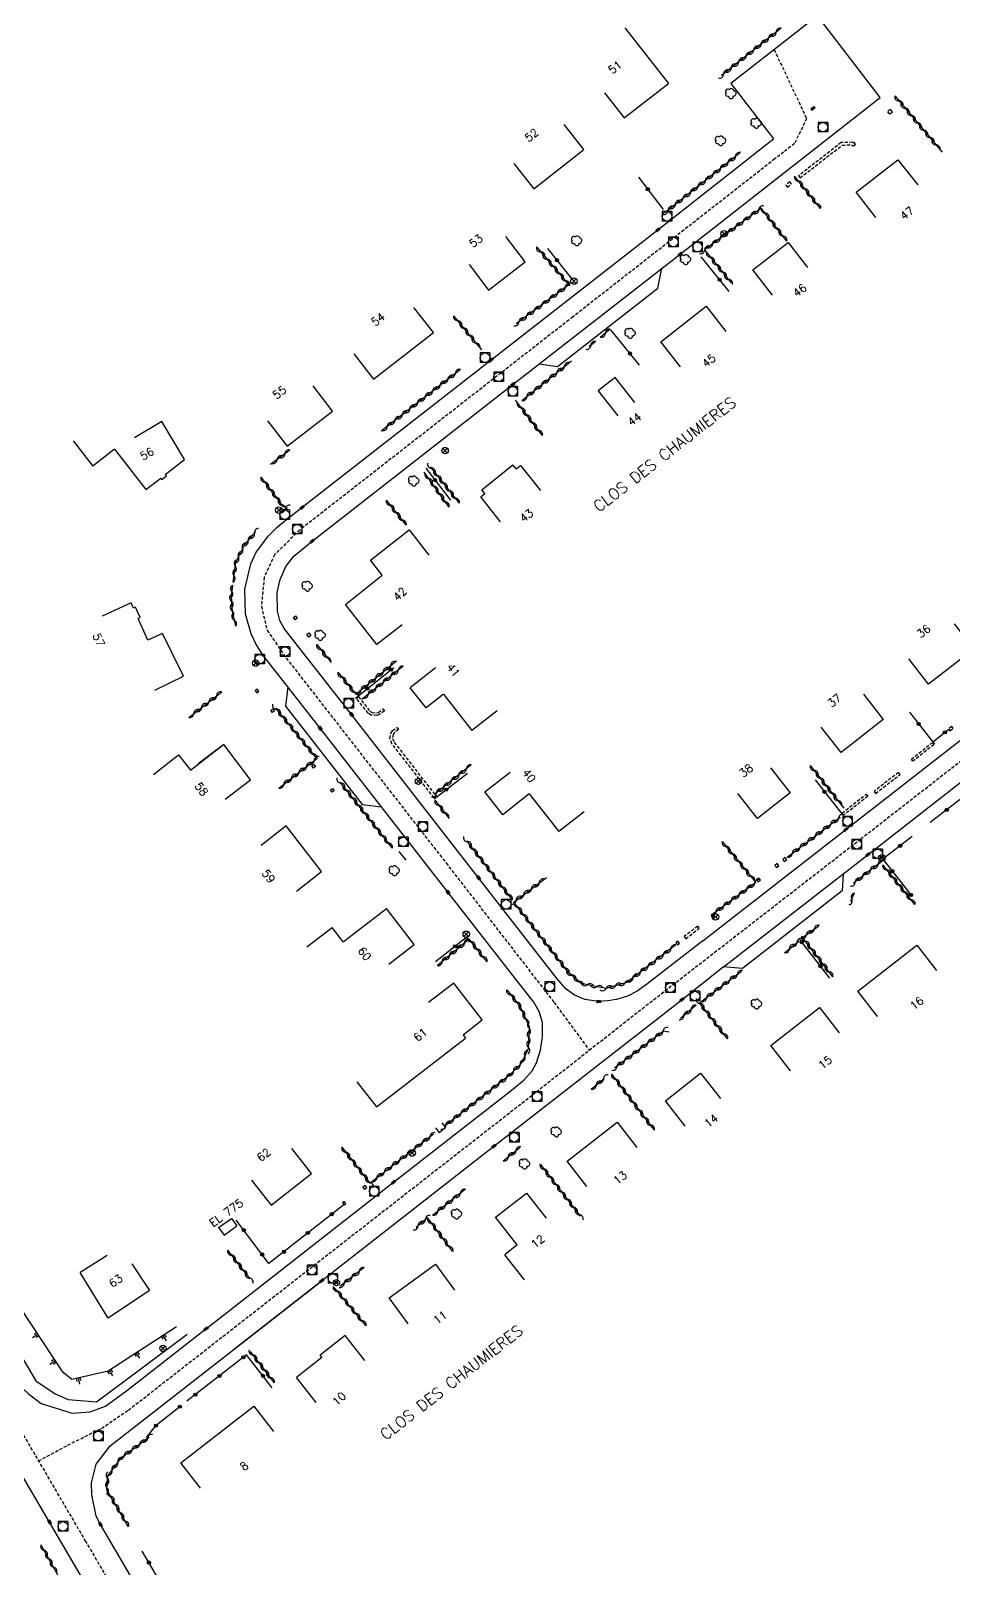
# Model space of a CAD drawing. Header units: millimetres. Extents: x 79999 to 81000, y 146000 to 147001.
# Drawn here: x 80171.8 to 80315.9, y 146416.1 to 146656.3 of the extents above; entities that cross this region are included whole.
import ezdxf
from ezdxf.enums import TextEntityAlignment as Align

# ---------------------------------------------------------------- set-up
doc = ezdxf.new("R2010")
doc.units = ezdxf.units.MM
doc.linetypes.add('DASHED', pattern=[0.75, 0.5, -0.25])
doc.layers.get('0').update_dxf_attribs({"linetype": 'CONTINUOUS'})
for name, color, linetype in [('W0001', 6, 'DASHED'), ('W0008', 7, 'CONTINUOUS'), ('W0100', 7, 'CONTINUOUS'), ('W0105', 7, 'CONTINUOUS'), ('W0112', 1, 'DASHED'), ('W0211', 2, 'CONTINUOUS'), ('W0300', 7, 'CONTINUOUS'), ('W0310', 3, 'CONTINUOUS'), ('W0322', 7, 'CONTINUOUS'), ('W0400', 7, 'CONTINUOUS'), ('W0420', 7, 'CONTINUOUS'), ('W0469', 7, 'CONTINUOUS'), ('W0984', 7, 'CONTINUOUS'), ('W0989', 7, 'CONTINUOUS'), ('W0991', 7, 'CONTINUOUS')]:
    doc.layers.add(name, color=color, linetype=linetype)
doc.styles.get("Standard").update_dxf_attribs({"font": 'romans.shx', "width": 0.85})

# ---------------------------------------------------------------- blocks, each defined once
blk = doc.blocks.new('t310o')
at = {"color": 0, "linetype": 'Continuous'}
for centre, start, end in [((-0.5, 0.38), 216.8699, 323.1304), ((0.5, -0.37), 36.8699, 143.1303)]:
    blk.add_arc(centre, 0.625, start, end, dxfattribs=at)
blk = doc.blocks.new('t211o')
at = {"color": 0, "linetype": 'Continuous'}
for p, q in [((-0.29, 0.5), (-0.29, 0)), ((0, 1), (0, 0)), ((0.29, 0.5), (0.29, 0))]:
    blk.add_line(p, q, dxfattribs=at)
blk = doc.blocks.new('t322o')
at = {"color": 0, "linetype": 'Continuous'}
for radius in [0.25, 0.15]:
    blk.add_circle((0, 0), radius, dxfattribs=at)
blk = doc.blocks.new('T400')
for p, q in [((-0.15, 0.3), (0.15, 0.3)), ((-0.15, -0.25), (-0.15, 0.3)), ((-0.15, 0.15), (0.15, 0.15)), ((-0.15, 0), (0.15, 0)), ((0.15, 0.3), (0.15, -0.25)), ((-0.15, -0.15), (0.15, -0.15)), ((-0.15, -0.25), (-0.15, -0.3)), ((-0.15, -0.3), (0.15, -0.3)), ((0.15, -0.3), (0.15, -0.25))]:
    blk.add_line(p, q)
blk = doc.blocks.new('T420')
for p, q in [((0.75, 0.75), (-0.75, 0.75)), ((-0.75, 0.75), (-0.75, -0.75)), ((0.75, 0.75), (0.75, -0.75)), ((0.75, -0.75), (-0.75, -0.75))]:
    blk.add_line(p, q)
blk.add_ellipse((0, 0), major_axis=(-0.53, 0.53), ratio=1, start_param=3.926991, end_param=10.210176)
blk = doc.blocks.new('T469')
at = {"color": 0, "linetype": 'Continuous', "flags": 128}
for points in [[(-0.35, 0.35), (0.35, -0.35)], [(-0.35, -0.35), (0.35, 0.35)]]:
    blk.add_lwpolyline(points, dxfattribs=at)
at = {"color": 0, "linetype": 'Continuous'}
blk.add_circle((0, 0), 0.5, dxfattribs=at)
blk = doc.blocks.new('T300')
for p, q in [((-0.8, 0.51), (-0.86, 0.34)), ((-0.86, 0.34), (-0.86, 0.17)), ((-0.86, 0.17), (-0.74, 0.06)), ((-0.69, 0.63), (-0.8, 0.51)), ((-0.8, -0.06), (-0.74, 0.06)), ((-0.74, 0.06), (-0.69, 0.11)), ((-0.57, 0.69), (-0.69, 0.63)), ((-0.46, 0.69), (-0.57, 0.69)), ((-0.29, 0.63), (-0.46, 0.69)), ((-0.29, 0.63), (-0.17, 0.74)), ((-0.23, 0.57), (-0.29, 0.63)), ((-0.17, 0.74), (-0.06, 0.8)), ((-0.06, 0.8), (0.06, 0.8)), ((0.06, 0.8), (0.23, 0.74)), ((0.23, 0.74), (0.34, 0.63)), ((0.34, 0.63), (0.4, 0.51)), ((0.46, 0.46), (0.34, 0.46)), ((0.4, 0.51), (0.4, 0.46)), ((0.57, 0.4), (0.46, 0.46)), ((0.57, 0.4), (0.69, 0.29)), ((0.69, 0.29), (0.74, 0.17)), ((0.74, 0.06), (0.69, -0.17)), ((0.74, 0.17), (0.74, 0.06)), ((-0.8, -0.17), (-0.8, -0.06)), ((-0.8, -0.23), (-0.8, -0.17)), ((-0.74, -0.34), (-0.8, -0.23)), ((-0.69, -0.4), (-0.74, -0.34)), ((-0.51, -0.46), (-0.69, -0.4)), ((-0.4, -0.46), (-0.51, -0.46)), ((-0.4, -0.46), (-0.34, -0.46)), ((-0.34, -0.46), (-0.34, -0.4)), ((-0.34, -0.51), (-0.34, -0.46)), ((-0.29, -0.63), (-0.34, -0.51)), ((-0.17, -0.74), (-0.29, -0.63)), ((-0.06, -0.8), (-0.17, -0.74)), ((0.06, -0.8), (-0.06, -0.8)), ((0.17, -0.74), (0.06, -0.8)), ((0.23, -0.69), (0.17, -0.74)), ((0.29, -0.46), (0.23, -0.46)), ((0.29, -0.63), (0.23, -0.69)), ((0.46, -0.4), (0.29, -0.46)), ((0.34, -0.51), (0.29, -0.63)), ((0.34, -0.51), (0.34, -0.46)), ((0.57, -0.34), (0.46, -0.4)), ((0.63, -0.29), (0.57, -0.34)), ((0.69, -0.17), (0.63, -0.29))]:
    blk.add_line(p, q)

msp = doc.modelspace()

# ---------------------------------------------------------------- linework, layer by layer
at = {"layer": 'W0001'}
for points in [[(80041.01, 146665.61), (80046.86, 146653.52), (80051.61, 146643.74), (80057.93, 146630.88), (80063.62, 146620.09), (80068.51, 146611.21), (80074.54, 146600.89), (80083.67, 146585.28), (80106.26, 146546.68), (80150.25, 146471.65), (80165.68, 146445.32), (80180.26, 146420.38), (80203.17, 146381.28), (80210.16, 146369.11), (80215.57, 146359.09), (80219.76, 146351.01), (80224.11, 146342.21), (80230.54, 146328.54), (80237.58, 146313.33)], [(80287.89, 146653.33), (80292.95, 146642.58), (80291.07, 146638.66), (80289.37, 146637.33), (80287.99, 146636.25), (80256.44, 146611.58), (80213.77, 146578.28), (80209.82, 146574.42), (80208.21, 146570.91), (80207.78, 146566.36), (80208.69, 146562.61), (80211.66, 146558.28), (80236.63, 146526.27), (80253.5, 146504.49), (80259.01, 146497.02)], [(80172.97, 146432.85), (80177.54, 146435.32), (80182.79, 146437.94), (80187, 146440.78), (80250.15, 146490.06), (80267.87, 146503.99), (80301.42, 146530.03), (80333.29, 146554.89), (80360.59, 146576.11), (80365.03, 146579.29), (80378.71, 146590.23), (80412.54, 146616.67), (80414.3, 146618.05), (80415.89, 146619.02), (80422.24, 146618.99), (80427.99, 146611.56)]]:
    msp.add_lwpolyline(points, dxfattribs=at)
at = {"layer": 'W0008'}
for points in [[(80234.52, 146311.98), (80233.44, 146314.29), (80227.64, 146326.82), (80222.05, 146338.77), (80218.26, 146346.53), (80213.69, 146355.46), (80208.5, 146365.23), (80203.32, 146374.41), (80174.69, 146423.3), (80146.01, 146472.28), (80117.27, 146521.26), (80091.69, 146564.94), (80071.88, 146598.82), (80066.43, 146608.09), (80063.15, 146613.82), (80057.36, 146624.6), (80052.85, 146633.46), (80047.3, 146644.92), (80041.64, 146656.63), (80039.63, 146660.78), (80037.92, 146664.33)], [(80276.76, 146514.09), (80267.97, 146507.26), (80266.5, 146506.23), (80264.99, 146505.48), (80263.28, 146504.96), (80261.84, 146504.71), (80260.47, 146504.63), (80258.3, 146504.92), (80256.68, 146505.62), (80255.34, 146506.6), (80253.99, 146508.17), (80241.72, 146523.94), (80221.85, 146549.47), (80211.32, 146562.91), (80210.65, 146564.17), (80210.3, 146565.62), (80210.23, 146568.5), (80210.7, 146570.57), (80211.59, 146572.61), (80212.85, 146574.21), (80215.71, 146576.54), (80247.09, 146601.07), (80273.2, 146621.39), (80304.46, 146645.84), (80294.64, 146658.63), (80281.14, 146648.03), (80287.78, 146639.38)], [(80199.47, 146453.76), (80228.43, 146476.39), (80246.56, 146490.5), (80248.76, 146492.33), (80250.07, 146493.82), (80250.74, 146495.04), (80251.38, 146497.02), (80251.72, 146499.13), (80251.68, 146501.34), (80251.19, 146503.06), (80250.33, 146504.5), (80247.13, 146508.62), (80236.94, 146521.67), (80216.96, 146547.31), (80208.12, 146558.61), (80206.95, 146560.38), (80206.18, 146562.09), (80205.32, 146565.13), (80205.19, 146569.06), (80206.13, 146572.99), (80206.95, 146574.83), (80208.91, 146577.35), (80210.26, 146578.73), (80211.46, 146579.73), (80214.15, 146581.83), (80243.68, 146604.88), (80269.71, 146625.17), (80287.78, 146639.38)], [(80251.19, 146604.25), (80254.06, 146603.82), (80269.71, 146616.06), (80270.35, 146619.17)], [(80276.76, 146514.09), (80299.09, 146531.52), (80329.54, 146555.23), (80351.14, 146572.06), (80372.62, 146588.82)], [(80279.9, 146509.99), (80302.56, 146527.6), (80330.89, 146549.74), (80356.15, 146569.43), (80364.41, 146575.74)], [(80211.9, 146553.77), (80211.56, 146550.79), (80223.54, 146535.39), (80226.52, 146535.02)], [(80123.18, 146524.49), (80136.55, 146501.63), (80151.76, 146475.68), (80169.24, 146445.87), (80170.62, 146444.07), (80171.34, 146443.38), (80173.37, 146441.82), (80178.23, 146440.33), (80181.03, 146440.53), (80183.44, 146441.4), (80186.69, 146443.8), (80199.12, 146453.48)], [(80298.66, 146524.58), (80298.53, 146521.9), (80282.96, 146509.78), (80279.94, 146510.02)], [(80203.45, 146450.28), (80217.15, 146460.97), (80244.11, 146482.02), (80273.49, 146504.95), (80279.94, 146510.02)], [(80240.65, 146314.68), (80233.63, 146329.84), (80227.3, 146343.36), (80222.27, 146353.53), (80215.89, 146365.7), (80211.13, 146374.28), (80209.22, 146377.54), (80182.64, 146422.92), (80181.99, 146424.23), (80181.32, 146427.53), (80181.27, 146429.45), (80181.99, 146432.37), (80184.15, 146435.21), (80188.16, 146438.36), (80217.23, 146461.01)]]:
    msp.add_lwpolyline(points, dxfattribs=at)
at = {"layer": 'W0100'}
for p, q in [((80264.56, 146656.73), (80271.36, 146648.06)), ((80178.36, 146592.2), (80181.45, 146588.26)), ((80184.82, 146590.9), (80181.45, 146588.26)), ((80184.82, 146590.9), (80189.74, 146584.6)), ((80242.2, 146584.56), (80247.04, 146588.49)), ((80247.58, 146587.83), (80247.04, 146588.49)), ((80189.74, 146584.6), (80192.05, 146586.4)), ((80192.05, 146586.4), (80192.23, 146586.17)), ((80192.23, 146586.17), (80192.95, 146586.73)), ((80192.76, 146586.96), (80192.95, 146586.73)), ((80242.67, 146583.97), (80242.2, 146584.56)), ((80234.98, 146556.74), (80231.04, 146553.65)), ((80233.51, 146550.51), (80231.04, 146553.65)), ((80236.22, 146552.64), (80233.51, 146550.51)), ((80236.22, 146552.64), (80240.66, 146546.96)), ((80244.6, 146550.04), (80240.66, 146546.96)), ((80249.63, 146537.06), (80245.5, 146533.81)), ((80249.63, 146537.06), (80254.26, 146531.16)), ((80258.2, 146534.25), (80254.26, 146531.16)), ((80220.54, 146513.97), (80227.31, 146519.16)), ((80214.86, 146513.16), (80218.83, 146516.21)), ((80220.54, 146513.97), (80218.83, 146516.21)), ((80239.29, 146499.42), (80242.29, 146501.75)), ((80239.29, 146499.42), (80239.68, 146498.92)), ((80201.09, 146469.3), (80203.09, 146470.75)), ((80203.09, 146470.75), (80203.95, 146469.56)), ((80247.76, 146466.6), (80244.38, 146470.92)), ((80247.76, 146466.6), (80245.79, 146465.06)), ((80183.7, 146464.93), (80179.45, 146462.3)), ((80187.53, 146463.62), (80190.3, 146459.46)), ((80248.87, 146461.12), (80245.79, 146465.06)), ((80217.23, 146449.01), (80213.27, 146445.91)), ((80217.23, 146449.01), (80216.94, 146449.38)), ((80216.36, 146441.97), (80213.27, 146445.91))]:
    msp.add_line(p, q, dxfattribs=at)
for points in [[(80261.39, 146646.6), (80264.48, 146642.66), (80271.36, 146648.06)], [(80247.23, 146635.52), (80250.32, 146631.58), (80258.15, 146637.72), (80255.06, 146641.65)], [(80303.79, 146627.1), (80300.71, 146631.04), (80307.23, 146636.14), (80310.31, 146632.2)], [(80240.22, 146619.75), (80243.26, 146615.78), (80249.01, 146620.18), (80245.97, 146624.15)], [(80287.61, 146614.99), (80284.54, 146618.93), (80290.05, 146623.22), (80293.12, 146619.28)], [(80222.24, 146605.8), (80225.31, 146601.86), (80234.65, 146609.12), (80231.59, 146613.07)], [(80273.26, 146603.76), (80270.18, 146607.7), (80277.24, 146613.23), (80280.33, 146609.3)], [(80208.76, 146595.33), (80211.81, 146591.37), (80218.9, 146596.83), (80215.85, 146600.79)], [(80266.14, 146598.19), (80263.04, 146602.12), (80260.4, 146600.04), (80263.49, 146596.11)], [(80192.76, 146586.96), (80195.76, 146589.31), (80192.24, 146595.26), (80187.94, 146592.7)], [(80247.58, 146587.83), (80248.28, 146588.38), (80251.37, 146584.45)], [(80245.15, 146579.56), (80242.07, 146583.49), (80242.67, 146583.97)], [(80229.76, 146563.49), (80225.83, 146560.4), (80220.93, 146566.65), (80226.66, 146571.25), (80224.84, 146573.59), (80230.85, 146578.3), (80233.93, 146574.36)], [(80187.82, 146566.08), (80187.45, 146566.89), (80182.9, 146564.83)], [(80188.54, 146564.47), (80188.85, 146564.61), (80188.1, 146566.21), (80187.82, 146566.08)], [(80191.14, 146553.24), (80195.63, 146555.45), (80192.34, 146562.14), (80190.07, 146561.1), (80188.54, 146564.47)], [(80316.01, 146563.64), (80319.07, 146559.68), (80311.98, 146554.19), (80308.92, 146558.14)], [(80301.83, 146552.64), (80304.91, 146548.7), (80298.33, 146543.55), (80295.25, 146547.49)], [(80190.92, 146540.07), (80194.86, 146543.14), (80196.69, 146540.79), (80201.85, 146544.78)], [(80202.12, 146536.25), (80206.1, 146539.27), (80201.91, 146544.8), (80197.93, 146541.77)], [(80245.5, 146533.81), (80242.71, 146537.36), (80246.64, 146540.45)], [(80287.3, 146541.15), (80290.39, 146537.22), (80285.28, 146533.2), (80282.19, 146537.13)], [(80213.25, 146521.88), (80217.19, 146524.95), (80211.68, 146532.05), (80207.73, 146528.98)], [(80227.67, 146510.47), (80231.63, 146513.51), (80227.31, 146519.16)], [(80304.03, 146502.3), (80300.96, 146506.25), (80310.2, 146513.41), (80313.27, 146509.46)], [(80242.29, 146501.75), (80237.84, 146507.51), (80233.88, 146504.45)], [(80290.44, 146493.82), (80287.36, 146497.76), (80294.95, 146503.69), (80298.03, 146499.75)], [(80222.71, 146492.1), (80225.77, 146488.15), (80239.68, 146498.92)], [(80273.99, 146485.16), (80270.89, 146489.09), (80276.39, 146493.41), (80279.48, 146489.49)], [(80258.64, 146475.72), (80255.56, 146479.66), (80263.36, 146485.75), (80266.44, 146481.81)], [(80206.24, 146476.73), (80209.33, 146472.8), (80215.63, 146477.75), (80212.54, 146481.68)], [(80244.38, 146470.92), (80249.21, 146474.7), (80252.29, 146470.76)], [(80201.09, 146469.3), (80201.95, 146468.1), (80203.95, 146469.56)], [(80230.7, 146454.28), (80227.76, 146458.33), (80234.99, 146463.58), (80237.93, 146459.54)], [(80190.3, 146459.46), (80183.87, 146455.17), (80179.45, 146462.3)], [(80223.96, 146448.53), (80220.88, 146452.46), (80216.94, 146449.38)], [(80198.29, 146428.6), (80195.21, 146432.54), (80206.58, 146441.41), (80209.66, 146437.47)]]:
    msp.add_lwpolyline(points, dxfattribs=at)
at = {"layer": 'W0105'}
for p, q in [((80234.99, 146484.89), (80235.54, 146484.17)), ((80235.54, 146484.17), (80236.54, 146484.93)), ((80235.97, 146485.68), (80236.54, 146484.93))]:
    msp.add_line(p, q, dxfattribs=at)
at = {"layer": 'W0112'}
for p, q in [((80306.36, 146643.54), (80305.92, 146643.19)), ((80306.02, 146643.99), (80306.36, 146643.54)), ((80298.35, 146638.8), (80291.69, 146633.62)), ((80290.32, 146632.67), (80289.7, 146632.15)), ((80289.7, 146632.15), (80289.95, 146631.84)), ((80212.78, 146564.63), (80213.1, 146564.87)), ((80213.06, 146564.25), (80212.78, 146564.63)), ((80214.87, 146561.96), (80215.18, 146562.21)), ((80215.18, 146561.56), (80214.87, 146561.96)), ((80207.13, 146553.44), (80206.82, 146553.18)), ((80207.39, 146553.12), (80207.13, 146553.44)), ((80224.45, 146549.67), (80222.65, 146551.99)), ((80209.81, 146550.02), (80209.5, 146549.77)), ((80209.55, 146550.34), (80209.81, 146550.02)), ((80228.27, 146546.94), (80228.99, 146547.44)), ((80315.35, 146546.92), (80315.84, 146547.26)), ((80315.84, 146547.26), (80315.62, 146547.59)), ((80312.84, 146544.75), (80309.57, 146542.17)), ((80309.57, 146542.17), (80309.32, 146542.49)), ((80216.23, 146541.32), (80215.91, 146541.08)), ((80215.99, 146541.64), (80216.23, 146541.32)), ((80307.32, 146540.42), (80303.5, 146537.45)), ((80219.14, 146537.6), (80218.83, 146537.35)), ((80218.9, 146537.9), (80219.14, 146537.6)), ((80303.5, 146537.45), (80303.74, 146537.14)), ((80302.52, 146536.69), (80298.74, 146533.74)), ((80298.74, 146533.74), (80298.49, 146534.06)), ((80288.23, 146525.55), (80288.61, 146525.84)), ((80288.61, 146525.84), (80288.36, 146526.16)), ((80289.47, 146526.51), (80289.86, 146526.82)), ((80289.86, 146526.82), (80289.61, 146527.13)), ((80285.38, 146523.32), (80285.75, 146523.61)), ((80285.75, 146523.61), (80285.5, 146523.92)), ((80278.62, 146518.04), (80278.36, 146518.34)), ((80274.07, 146514.44), (80276.18, 146516.09)), ((80276.18, 146516.09), (80275.94, 146516.4)), ((80278.28, 146517.74), (80278.62, 146518.04)), ((80272.8, 146513.46), (80273.12, 146513.73)), ((80273.12, 146513.73), (80272.86, 146514.04)), ((80223.86, 146475.29), (80224.25, 146475.58)), ((80224.25, 146475.58), (80224.01, 146475.9)), ((80220.7, 146472.85), (80220.98, 146473.08)), ((80220.98, 146473.08), (80220.72, 146473.39))]:
    msp.add_line(p, q, dxfattribs=at)
for points in [[(80306.02, 146643.99), (80305.59, 146643.64), (80305.92, 146643.19)], [(80291.69, 146633.62), (80291.94, 146633.3), (80298.5, 146638.4), (80300.03, 146638.47), (80300.3, 146638.24), (80300.3, 146638.24)], [(80300.59, 146638.53), (80300.37, 146638.82), (80300.3, 146638.76), (80300.16, 146638.87), (80298.35, 146638.8)], [(80300.3, 146638.24), (80300.27, 146638.29), (80300.59, 146638.53)], [(80289.95, 146631.84), (80290.58, 146632.36), (80290.32, 146632.67)], [(80213.1, 146564.87), (80213.38, 146564.49), (80213.06, 146564.25)], [(80215.18, 146562.21), (80215.5, 146561.81), (80215.18, 146561.56)], [(80206.82, 146553.18), (80207.09, 146552.87), (80207.39, 146553.12)], [(80222.65, 146551.99), (80222.96, 146552.24), (80224.71, 146549.98), (80225.07, 146549.77), (80225.76, 146549.71), (80226.07, 146549.8)], [(80209.5, 146549.77), (80209.24, 146550.08), (80209.55, 146550.34)], [(80227.01, 146550.02), (80226.25, 146549.45), (80225.81, 146549.3), (80224.95, 146549.38), (80224.45, 146549.67)], [(80226.07, 146549.8), (80226.77, 146550.34), (80227.01, 146550.02)], [(80228.99, 146547.44), (80229.22, 146547.11), (80228.56, 146546.65), (80228.36, 146546.35), (80228.26, 146545.73), (80228.52, 146545.11), (80229.94, 146543.3)], [(80315.62, 146547.59), (80315.13, 146547.25), (80315.35, 146546.92)], [(80234.76, 146536.45), (80229.62, 146543.05), (80228.17, 146544.9), (80227.85, 146545.68), (80227.98, 146546.49), (80228.27, 146546.94)], [(80309.32, 146542.49), (80312.6, 146545.06), (80312.84, 146544.75)], [(80229.94, 146543.3), (80235.08, 146536.7), (80234.76, 146536.45)], [(80215.91, 146541.08), (80215.67, 146541.4), (80215.99, 146541.64)], [(80303.74, 146537.14), (80307.57, 146540.11), (80307.32, 146540.42)], [(80218.83, 146537.35), (80218.59, 146537.65), (80218.9, 146537.9)], [(80298.49, 146534.06), (80302.27, 146537.01), (80302.52, 146536.69)], [(80288.36, 146526.16), (80287.99, 146525.86), (80288.23, 146525.55)], [(80289.61, 146527.13), (80289.22, 146526.83), (80289.47, 146526.51)], [(80285.5, 146523.92), (80285.13, 146523.63), (80285.38, 146523.32)], [(80278.36, 146518.34), (80278.02, 146518.05), (80278.28, 146517.74)], [(80275.94, 146516.4), (80273.83, 146514.76), (80274.07, 146514.44)], [(80272.86, 146514.04), (80272.54, 146513.77), (80272.8, 146513.46)], [(80224.01, 146475.9), (80223.62, 146475.6), (80223.86, 146475.29)], [(80220.72, 146473.39), (80220.44, 146473.15), (80220.7, 146472.85)]]:
    msp.add_lwpolyline(points, dxfattribs=at)
at = {"layer": 'W0211'}
for points in [[(80162.65, 146462.02), (80172.56, 146445.38), (80175.58, 146443.32), (80177.59, 146442.45), (80182.03, 146442.07), (80188.96, 146447.24), (80196.18, 146452.67)], [(80194.52, 146453.82), (80183.84, 146446.86), (80178.18, 146445.59), (80176.82, 146446.65), (80166.69, 146462)]]:
    msp.add_lwpolyline(points, dxfattribs=at)
at = {"layer": 'W0310'}
for p, q in [((80288.98, 146656.7), (80279.68, 146649.28)), ((80306.73, 146646.09), (80314.11, 146637.33)), ((80282.63, 146637.27), (80271.09, 146628.06)), ((80295.15, 146628.49), (80291.16, 146633.45)), ((80237.82, 146611.77), (80242.15, 146606.45)), ((80262.28, 146609.67), (80260.72, 146608.37)), ((80260.03, 146607.76), (80258.99, 146606.95)), ((80248.47, 146598.5), (80256.24, 146604.72)), ((80238.87, 146603.38), (80226.5, 146593.73)), ((80251.69, 146593.04), (80247.47, 146598.56)), ((80212.24, 146590.78), (80209.21, 146588.54)), ((80238.71, 146582.46), (80234.19, 146588.17)), ((80207.69, 146586.55), (80211.26, 146581.83)), ((80237.12, 146581.85), (80233.23, 146587.32)), ((80210.65, 146581.03), (80211.85, 146581.82)), ((80227.28, 146582.95), (80230.32, 146579.17)), ((80216.42, 146560.39), (80218.67, 146557.57)), ((80229.95, 146557), (80223.45, 146551.82)), ((80196.44, 146548.99), (80201.58, 146552.98)), ((80240.58, 146541.58), (80234.93, 146537.05)), ((80293.51, 146541.5), (80298.75, 146534.85)), ((80228.26, 146528.57), (80220.11, 146538.88)), ((80234.87, 146536.06), (80237.12, 146533.2)), ((80289.93, 146527.2), (80298.21, 146533.42)), ((80247, 146520.5), (80239.9, 146529.71)), ((80304.9, 146526.66), (80300.28, 146523.1)), ((80309.88, 146519.76), (80304.9, 146525.91)), ((80300.41, 146521.56), (80299.82, 146520.24)), ((80289.51, 146512.25), (80291.72, 146514.07)), ((80275.69, 146504.06), (80273.24, 146501.98)), ((80259.31, 146490.91), (80261.32, 146492.61)), ((80269.18, 146484.5), (80262.56, 146493.2)), ((80245.57, 146479.73), (80248.18, 146481.8)), ((80251.31, 146479.21), (80257.59, 146471.11)), ((80239.65, 146475.29), (80234.52, 146471.22)), ((80202.51, 146465.8), (80205.96, 146461.3)), ((80223.86, 146463.05), (80220.04, 146460.08)), ((80224.14, 146453.98), (80219.15, 146459.95)), ((80209.83, 146445.04), (80206.07, 146449.94)), ((80173.35, 146419.74), (80177.66, 146412.04))]:
    msp.add_line(p, q, dxfattribs=at)
for points in [[(80289.85, 146623.42), (80285.87, 146628.59), (80277, 146622.06), (80281.15, 146616.91)], [(80250.75, 146622.51), (80255.82, 146616.61), (80247.57, 146610.48)], [(80203.35, 146570.16), (80203.81, 146573.25), (80205.08, 146575.86), (80206.94, 146578.03)], [(80203.28, 146569.67), (80203.04, 146567.92), (80203.2, 146565.55), (80203.74, 146563.29)], [(80219.71, 146556.06), (80222.53, 146552.63), (80228.9, 146557.84)], [(80210.51, 146537.96), (80216.46, 146542.6), (80210.04, 146550.43)], [(80279.76, 146529.61), (80285.01, 146523.21), (80278.13, 146518.17)], [(80272.55, 146513.46), (80264.89, 146507.6), (80261.59, 146506.68), (80257.75, 146507.45), (80255.82, 146509.1), (80247.22, 146520.17), (80252.32, 146524.01)], [(80297.07, 146508.49), (80292.33, 146514.64), (80294.87, 146516.45)], [(80243.05, 146510.84), (80240.26, 146514.37), (80235.27, 146510.25)], [(80280.62, 146498.8), (80276.24, 146504.42), (80282.78, 146509.35)], [(80246.1, 146506.44), (80248.18, 146503.89), (80249.6, 146500.7), (80249.46, 146497.21), (80248.34, 146494.95), (80246.49, 146493.06), (80236.56, 146485.28), (80236.49, 146485.34)], [(80271.47, 146499.81), (80270.58, 146500), (80262.92, 146494.19)], [(80220.33, 146481.87), (80224.72, 146476.26), (80234.69, 146483.93)], [(80237.7, 146465.59), (80233.72, 146470.83), (80231.94, 146469.34)], [(80187.04, 146422.58), (80183.65, 146428.33), (80183.77, 146430.52), (80185.98, 146433.43), (80190.25, 146436.57)]]:
    msp.add_lwpolyline(points, dxfattribs=at)
at = {"layer": 'W0322'}
for p, q in [((80266.69, 146633.4), (80270.54, 146628.38)), ((80252.49, 146622.29), (80256.4, 146617.36)), ((80280.87, 146615.55), (80276.46, 146620.95)), ((80266.87, 146604.02), (80262.38, 146609.54)), ((80233.45, 146587.95), (80237.3, 146582.94)), ((80222.47, 146552.02), (80228.48, 146556.81)), ((80309.01, 146549.85), (80312.92, 146544.85)), ((80312.68, 146545.21), (80315.13, 146547.12)), ((80234.76, 146536.27), (80239.97, 146540.31)), ((80294.27, 146539.24), (80298.65, 146533.7)), ((80309.45, 146530.4), (80304.94, 146526.89)), ((80230.41, 146526.7), (80229.31, 146528.08)), ((80304.86, 146526.87), (80309.29, 146521.25)), ((80239.92, 146514.73), (80235, 146510.83)), ((80296.59, 146508.29), (80291.88, 146514.31))]:
    msp.add_line(p, q, dxfattribs=at)
for points in [[(80323.05, 146532.45), (80318.95, 146537.74), (80312.27, 146532.58)], [(80220.65, 146472.87), (80208.97, 146463.69), (80203.84, 146470.48)], [(80209.49, 146444.28), (80205.46, 146449.41), (80196.15, 146442.17)], [(80189.84, 146436.51), (80191.41, 146438.49), (80195.26, 146441.5)], [(80211.86, 146401.04), (80202.89, 146395.39), (80189.18, 146418.73)]]:
    msp.add_lwpolyline(points, dxfattribs=at)

# ---------------------------------------------------------------- block references
at = {"layer": 'W0211'}
for p, rotation in [((80172.84, 146452.68), 123.416051051302), ((80192.43, 146452.45), 213.0778688269578), ((80175.59, 146448.51), 123.416051051302), ((80188.24, 146449.73), 213.0778688269578), ((80184.05, 146447), 213.0778688269578), ((80179.2, 146445.82), 192.6648502499213)]:
    msp.add_blockref('t211o', p, dxfattribs=dict(at, rotation=rotation))
at = {"layer": 'W0300'}
for p in [(80281.15, 146646.45), (80285.12, 146641.82), (80279.55, 146639.08), (80257.07, 146623.46), (80274.08, 146620.52), (80265.42, 146609.01), (80231.63, 146585.93), (80214.98, 146569.5), (80216.99, 146561.82), (80228.59, 146525.05), (80285.17, 146504.22), (80253.88, 146484.25), (80248.92, 146479.23), (80238.31, 146471.41)]:
    msp.add_blockref('T300', p, dxfattribs=at)
at = {"layer": 'W0310'}
for p, rotation in [((80287.02, 146655.14), 218.5836809344965), ((80288.2, 146656.07), 218.5836809344965), ((80283.51, 146652.33), 218.5836809344965), ((80284.68, 146653.27), 218.5836809344965), ((80285.85, 146654.2), 218.5836809344965), ((80279.99, 146649.53), 218.5836809344965), ((80281.16, 146650.46), 218.5836809344965), ((80282.33, 146651.4), 218.5836809344965), ((80307.37, 146645.32), 310.1187593482854), ((80308.34, 146644.17), 310.1187593482854), ((80309.31, 146643.03), 310.1187593482854), ((80310.27, 146641.88), 310.1187593482854), ((80311.24, 146640.73), 310.1187593482854), ((80312.21, 146639.59), 310.1187593482854), ((80313.17, 146638.44), 310.1187593482854), ((80280.68, 146635.71), 218.5901395086256), ((80281.85, 146636.65), 218.5901395086256), ((80277.16, 146632.91), 218.5901395086256), ((80278.33, 146633.84), 218.5901395086256), ((80279.51, 146634.78), 218.5901395086256), ((80291.71, 146632.77), 128.8283547919451), ((80274.82, 146631.04), 218.5901395086256), ((80275.99, 146631.97), 218.5901395086256), ((80292.65, 146631.61), 128.8283547919451), ((80293.59, 146630.44), 128.8283547919451), ((80271.3, 146628.23), 218.5901395086256), ((80272.47, 146629.16), 218.5901395086256), ((80273.64, 146630.1), 218.5901395086256), ((80285.49, 146628.31), 216.3757148718927), ((80286.5, 146627.78), 127.5302010060717), ((80294.53, 146629.27), 128.8283547919451), ((80281.87, 146625.64), 216.3757148718927), ((80283.08, 146626.53), 216.3757148718927), ((80284.28, 146627.42), 216.3757148718927), ((80287.41, 146626.59), 127.5302010060717), ((80288.33, 146625.4), 127.5302010060717), ((80279.45, 146623.86), 216.3757148718927), ((80280.66, 146624.75), 216.3757148718927), ((80289.24, 146624.21), 127.5302010060717), ((80251.4, 146621.75), 310.6877065693302), ((80252.38, 146620.61), 310.6877065693302), ((80277.04, 146622.08), 216.3757148718927), ((80277.92, 146620.92), 308.8696905128854), ((80278.25, 146622.97), 216.3757148718927), ((80253.36, 146619.48), 310.6877065693302), ((80254.33, 146618.34), 310.6877065693302), ((80278.86, 146619.76), 308.8696905128854), ((80279.8, 146618.59), 308.8696905128854), ((80255.24, 146616.18), 216.6736894925079), ((80255.31, 146617.2), 310.6877065693302), ((80280.74, 146617.42), 308.8696905128854), ((80251.63, 146613.49), 216.6736894925079), ((80252.83, 146614.39), 216.6736894925079), ((80254.04, 146615.29), 216.6736894925079), ((80238.45, 146610.99), 309.1229523710457), ((80249.22, 146611.7), 216.6736894925079), ((80250.43, 146612.6), 216.6736894925079), ((80239.4, 146609.83), 309.1229523710457), ((80240.34, 146608.67), 309.1229523710457), ((80248.02, 146610.81), 216.6736894925079), ((80261.51, 146609.03), 219.6175491951147), ((80241.29, 146607.5), 309.1229523710457), ((80259.24, 146607.14), 218.0084827313918), ((80236.9, 146601.84), 217.9678127569268), ((80238.08, 146602.76), 217.9678127569268), ((80252.77, 146601.93), 38.68314232782055), ((80253.94, 146602.87), 38.68314232782055), ((80255.11, 146603.81), 38.68314232782055), ((80233.35, 146599.07), 217.9678127569268), ((80234.53, 146599.99), 217.9678127569268), ((80235.71, 146600.92), 217.9678127569268), ((80249.25, 146599.12), 38.68314232782055), ((80250.43, 146600.06), 38.68314232782055), ((80251.6, 146601), 38.68314232782055), ((80230.98, 146597.23), 217.9678127569268), ((80232.17, 146598.15), 217.9678127569268), ((80248.35, 146597.41), 127.3729923080581), ((80227.44, 146594.46), 217.9678127569268), ((80228.62, 146595.38), 217.9678127569268), ((80229.8, 146596.3), 217.9678127569268), ((80249.26, 146596.22), 127.3729923080581), ((80250.17, 146595.03), 127.3729923080581), ((80251.08, 146593.83), 127.3729923080581), ((80211.44, 146590.18), 216.4688332596402), ((80210.23, 146589.29), 216.4688332596402), ((80234.37, 146587.95), 128.363589266875), ((80208.29, 146585.75), 307.1371295532379), ((80209.2, 146584.56), 307.1371295532379), ((80233.93, 146586.34), 125.3896103419364), ((80234.8, 146585.11), 125.3896103419364), ((80235.3, 146586.77), 128.363589266875), ((80236.23, 146585.6), 128.363589266875), ((80210.11, 146583.36), 307.1371295532379), ((80211.01, 146582.17), 307.1371295532379), ((80227.9, 146582.17), 308.8203553041859), ((80235.67, 146583.89), 125.3896103419364), ((80236.54, 146582.67), 125.3896103419364), ((80237.16, 146584.42), 128.363589266875), ((80238.09, 146583.25), 128.363589266875), ((80211.49, 146581.58), 33.12604296431078), ((80228.84, 146581), 308.8203553041859), ((80229.78, 146579.83), 308.8203553041859), ((80206.69, 146577.74), 49.61166842351534), ((80204.86, 146575.39), 63.98203249191845), ((80205.72, 146576.6), 49.61166842351534), ((80203.72, 146572.64), 81.54740096599808), ((80204.2, 146574.04), 63.98203249191845), ((80203.5, 146571.15), 81.54740096599808), ((80203.14, 146568.68), 262.0954212456681), ((80203.09, 146567.18), 273.8381938418248), ((80203.19, 146565.69), 273.8381938418248), ((80203.51, 146564.23), 283.3138047411528), ((80217.04, 146559.61), 308.5977229716387), ((80217.98, 146558.43), 308.5977229716387), ((80226.83, 146556.15), 39.2657537589491), ((80227.99, 146557.1), 39.2657537589491), ((80229.17, 146556.38), 218.5293876671761), ((80220.35, 146555.29), 309.333052535781), ((80221.3, 146554.13), 309.333052535781), ((80224.51, 146554.25), 39.2657537589491), ((80225.65, 146553.57), 218.5293876671761), ((80225.67, 146555.2), 39.2657537589491), ((80226.82, 146554.51), 218.5293876671761), ((80227.99, 146555.44), 218.5293876671761), ((80199.6, 146551.45), 37.81096034725666), ((80200.79, 146552.37), 37.81096034725666), ((80222.25, 146552.97), 309.333052535781), ((80223.35, 146553.3), 39.2657537589491), ((80224.48, 146552.64), 218.5293876671761), ((80197.23, 146549.61), 37.81096034725666), ((80198.42, 146550.53), 37.81096034725666), ((80210.15, 146550.3), 129.3216765050589), ((80211.1, 146549.14), 129.3216765050589), ((80212.06, 146547.98), 129.3216765050589), ((80213.01, 146546.82), 129.3216765050589), ((80213.96, 146545.65), 129.3216765050589), ((80214.91, 146544.49), 129.3216765050589), ((80215.86, 146543.33), 129.3216765050589), ((80216.03, 146542.26), 37.94139373229085), ((80212.48, 146539.49), 37.94139373229085), ((80213.66, 146540.42), 37.94139373229085), ((80214.84, 146541.34), 37.94139373229085), ((80237.46, 146539.08), 218.6833505992572), ((80238.63, 146540.01), 218.6833505992572), ((80239.8, 146540.95), 218.6833505992572), ((80294.13, 146540.72), 308.2329170289721), ((80295.06, 146539.54), 308.2329170289721), ((80211.29, 146538.57), 37.94139373229085), ((80220.2, 146538.77), 128.3535483180738), ((80221.13, 146537.59), 128.3535483180738), ((80235.12, 146537.2), 218.6833505992572), ((80236.29, 146538.14), 218.6833505992572), ((80295.99, 146538.36), 308.2329170289721), ((80296.91, 146537.18), 308.2329170289721), ((80222.06, 146536.41), 128.3535483180738), ((80222.99, 146535.24), 128.3535483180738), ((80223.92, 146534.06), 128.3535483180738), ((80235.49, 146535.27), 308.0616954475972), ((80236.42, 146534.09), 308.0616954475972), ((80297.84, 146536), 308.2329170289721), ((80224.85, 146532.89), 128.3535483180738), ((80225.78, 146531.71), 128.3535483180738), ((80296.72, 146532.3), 36.91632165656168), ((80297.92, 146533.2), 36.91632165656168), ((80226.71, 146530.53), 128.3535483180738), ((80227.64, 146529.36), 128.3535483180738), ((80239.98, 146529.61), 127.6281794722821), ((80293.13, 146529.6), 36.91632165656168), ((80294.32, 146530.5), 36.91632165656168), ((80295.53, 146531.4), 36.91632165656168), ((80240.9, 146528.42), 127.6281794722821), ((80241.81, 146527.23), 127.6281794722821), ((80280.39, 146528.83), 309.3688888570504), ((80281.34, 146527.67), 309.3688888570504), ((80290.73, 146527.8), 36.91632165656168), ((80291.93, 146528.7), 36.91632165656168), ((80242.73, 146526.05), 127.6281794722821), ((80243.64, 146524.86), 127.6281794722821), ((80282.29, 146526.52), 309.3688888570504), ((80283.25, 146525.36), 309.3688888570504), ((80302.92, 146525.14), 217.6614787155629), ((80304.11, 146526.05), 217.6614787155629), ((80305.48, 146525.2), 128.9979459780749), ((80244.56, 146523.67), 127.6281794722821), ((80245.47, 146522.48), 127.6281794722821), ((80249.98, 146522.25), 36.96146520283276), ((80251.18, 146523.15), 36.96146520283276), ((80283.62, 146522.19), 216.1991889831071), ((80284.2, 146524.2), 309.3688888570504), ((80284.83, 146523.08), 216.1991889831071), ((80300.55, 146523.3), 217.6614787155629), ((80301.74, 146524.22), 217.6614787155629), ((80306.42, 146524.03), 128.9979459780749), ((80307.37, 146522.87), 128.9979459780749), ((80246.39, 146521.29), 127.6281794722821), ((80247.59, 146520.45), 36.96146520283276), ((80248.78, 146521.35), 36.96146520283276), ((80281.2, 146520.42), 216.1991889831071), ((80282.41, 146521.3), 216.1991889831071), ((80300, 146520.64), 245.7199076864123), ((80308.31, 146521.7), 128.9979459780749), ((80309.26, 146520.54), 128.9979459780749), ((80247.86, 146519.35), 127.8248367146075), ((80248.78, 146518.16), 127.8248367146075), ((80278.78, 146518.65), 216.1991889831071), ((80279.99, 146519.53), 216.1991889831071), ((80249.7, 146516.98), 127.8248367146075), ((80250.62, 146515.79), 127.8248367146075), ((80292.93, 146515.06), 35.39035438890141), ((80294.15, 146515.93), 35.39035438890141), ((80238.33, 146512.78), 219.5250752183566), ((80239.49, 146513.73), 219.5250752183566), ((80240.57, 146513.97), 128.3816316943366), ((80241.5, 146512.8), 128.3816316943366), ((80251.54, 146514.61), 127.8248367146075), ((80252.46, 146513.42), 127.8248367146075), ((80271.75, 146512.85), 217.4200053505449), ((80290.28, 146512.89), 39.40072693155084), ((80291.44, 146513.84), 39.40072693155084), ((80292.8, 146514.03), 127.6576882473556), ((80293.71, 146512.84), 127.6576882473556), ((80236.01, 146510.87), 219.5250752183566), ((80237.17, 146511.82), 219.5250752183566), ((80242.43, 146511.62), 128.3816316943366), ((80253.38, 146512.24), 127.8248367146075), ((80254.3, 146511.05), 127.8248367146075), ((80269.37, 146511.03), 217.4200053505449), ((80270.56, 146511.94), 217.4200053505449), ((80294.63, 146511.65), 127.6576882473556), ((80295.55, 146510.47), 127.6576882473556), ((80255.22, 146509.87), 127.8248367146075), ((80256.22, 146508.76), 139.4843072905246), ((80257.36, 146507.78), 139.4843072905246), ((80265.8, 146508.3), 217.4200053505449), ((80266.99, 146509.21), 217.4200053505449), ((80268.18, 146510.12), 217.4200053505449), ((80280.94, 146507.96), 37.03921205758189), ((80282.14, 146508.86), 37.03921205758189), ((80296.46, 146509.28), 127.6576882473556), ((80246.73, 146505.67), 309.0778238521708), ((80258.71, 146507.26), 168.6785037520902), ((80260.19, 146506.96), 168.6785037520902), ((80261.65, 146506.7), 195.5437626391402), ((80263.1, 146507.1), 195.5437626391402), ((80264.55, 146507.51), 195.5437626391402), ((80278.54, 146506.15), 37.03921205758189), ((80279.74, 146507.05), 37.03921205758189), ((80247.68, 146504.5), 309.0778238521708), ((80248.47, 146503.24), 293.9191721782029), ((80274.93, 146503.41), 220.390415281552), ((80276.32, 146504.32), 127.9759795793192), ((80277.35, 146505.25), 37.03921205758189), ((80277.24, 146503.14), 127.9759795793192), ((80249.07, 146501.87), 293.9191721782029), ((80249.59, 146500.48), 267.7160760856428), ((80273.79, 146502.44), 220.390415281552), ((80278.16, 146501.96), 127.9759795793192), ((80279.09, 146500.77), 127.9759795793192), ((80249.53, 146498.98), 267.7160760856428), ((80269.31, 146499.03), 217.1643445793266), ((80270.51, 146499.94), 217.1643445793266), ((80280.01, 146499.59), 127.9759795793192), ((80248.91, 146496.11), 243.7198825643381), ((80249.47, 146497.48), 267.7160760856428), ((80265.73, 146496.32), 217.1643445793266), ((80266.92, 146497.22), 217.1643445793266), ((80268.12, 146498.13), 217.1643445793266), ((80247.15, 146493.73), 225.7197559916022), ((80248.2, 146494.8), 225.7197559916022), ((80263.34, 146494.5), 217.1643445793266), ((80264.53, 146495.41), 217.1643445793266), ((80244.87, 146491.79), 218.0497374199775), ((80246.05, 146492.71), 218.0497374199775), ((80260.07, 146491.55), 40.28990917747964), ((80261.21, 146492.52), 40.28990917747964), ((80263.12, 146492.46), 127.2591688029195), ((80264.03, 146491.27), 127.2591688029195), ((80241.33, 146489.01), 218.0497374199775), ((80242.51, 146489.94), 218.0497374199775), ((80243.69, 146490.86), 218.0497374199775), ((80264.94, 146490.07), 127.2591688029195), ((80265.85, 146488.88), 127.2591688029195), ((80237.78, 146486.24), 218.0497374199775), ((80238.96, 146487.17), 218.0497374199775), ((80240.14, 146488.09), 218.0497374199775), ((80266.75, 146487.68), 127.2591688029195), ((80267.66, 146486.49), 127.2591688029195), ((80236.6, 146485.32), 218.0497374199775), ((80268.57, 146485.3), 127.2591688029195), ((80231.76, 146481.67), 37.56141812635612), ((80232.95, 146482.59), 37.56141812635612), ((80234.14, 146483.5), 37.56141812635612), ((80220.95, 146481.08), 308.0639883615544), ((80221.87, 146479.9), 308.0639883615544), ((80228.19, 146478.93), 37.56141812635612), ((80229.38, 146479.85), 37.56141812635612), ((80230.57, 146480.76), 37.56141812635612), ((80246.35, 146480.35), 38.36684039209527), ((80247.53, 146481.28), 38.36684039209527), ((80222.8, 146478.72), 308.0639883615544), ((80223.72, 146477.54), 308.0639883615544), ((80225.82, 146477.1), 37.56141812635612), ((80227, 146478.02), 37.56141812635612), ((80251.93, 146478.42), 307.7552441384635), ((80252.85, 146477.23), 307.7552441384635), ((80224.65, 146476.36), 308.0639883615544), ((80238.86, 146474.66), 218.4162172285068), ((80253.76, 146476.05), 307.7552441384635), ((80254.68, 146474.86), 307.7552441384635), ((80235.34, 146471.87), 218.4162172285068), ((80236.51, 146472.8), 218.4162172285068), ((80237.69, 146473.73), 218.4162172285068), ((80255.6, 146473.68), 307.7552441384635), ((80256.52, 146472.49), 307.7552441384635), ((80232.25, 146469.6), 219.8560948914729), ((80233.4, 146470.56), 219.8560948914729), ((80234.37, 146469.97), 127.1904382659859), ((80257.44, 146471.3), 307.7552441384635), ((80235.28, 146468.78), 127.1904382659859), ((80236.19, 146467.58), 127.1904382659859), ((80203.12, 146465), 307.4483925318353), ((80237.1, 146466.39), 127.1904382659859), ((80204.03, 146463.81), 307.4483925318353), ((80204.95, 146462.62), 307.4483925318353), ((80223.07, 146462.44), 217.933016522081), ((80205.86, 146461.43), 307.4483925318353), ((80220.7, 146460.59), 217.933016522081), ((80221.89, 146461.52), 217.933016522081), ((80219.65, 146459.35), 129.9178239155769), ((80220.61, 146458.2), 129.9178239155769), ((80221.57, 146457.05), 129.9178239155769), ((80222.54, 146455.9), 129.9178239155769), ((80223.5, 146454.75), 129.9178239155769), ((80206.48, 146449.4), 127.4928998231987), ((80207.4, 146448.21), 127.4928998231987), ((80208.31, 146447.02), 127.4928998231987), ((80209.22, 146445.83), 127.4928998231987), ((80189.99, 146436.38), 36.27133682716084), ((80186.36, 146433.71), 36.27133682716084), ((80187.57, 146434.6), 36.27133682716084), ((80188.78, 146435.49), 36.27133682716084), ((80184.45, 146431.42), 52.79814207390174), ((80185.36, 146432.62), 52.79814207390174), ((80183.67, 146428.66), 86.93482282318335), ((80183.75, 146430.15), 86.93482282318335), ((80184.25, 146427.32), 120.5663115184424), ((80185.01, 146426.03), 120.5663115184424), ((80185.77, 146424.74), 120.5663115184424), ((80186.54, 146423.45), 120.5663115184424), ((80173.84, 146418.87), 299.2305105729836), ((80174.57, 146417.56), 299.2305105729836), ((80175.3, 146416.25), 299.2305105729836)]:
    msp.add_blockref('t310o', p, dxfattribs=dict(at, rotation=rotation))
at = {"layer": 'W0322'}
for p, rotation in [((80268.14, 146631.52), 307.4710202096565), ((80253.97, 146620.43), 308.4450936325852), ((80279.37, 146617.39), 129.2640454711544), ((80265.37, 146605.86), 129.0874914576109), ((80234.9, 146586.07), 307.5132830470728), ((80228.04, 146556.46), 38.60380657332814), ((80224.33, 146553.5), 38.60380657332814), ((80310.47, 146547.98), 307.9590611157103), ((80314.55, 146546.67), 37.86038181534333), ((80236.64, 146537.73), 37.77958043582647), ((80295.74, 146537.38), 308.293877480202), ((80314.85, 146534.57), 217.6746064556154), ((80307.57, 146528.94), 217.9894815030355), ((80306.33, 146525), 308.2948363553668), ((80309.27, 146521.27), 308.2948363553668), ((80238.05, 146513.25), 218.3315052087858), ((80292.19, 146513.9), 128.0531539939195), ((80295.12, 146510.16), 128.0531539939195), ((80218.78, 146471.4), 218.1561626364591), ((80205.04, 146468.9), 127.0719758303205), ((80215.05, 146468.47), 218.1561626364591), ((80207.9, 146465.11), 127.0719758303205), ((80211.31, 146465.53), 218.1561626364591), ((80204.99, 146449.04), 217.8588842438402), ((80201.24, 146446.13), 217.8588842438402), ((80208.03, 146446.15), 128.1799142154489), ((80195.04, 146441.32), 37.96952101649428), ((80197.49, 146443.21), 217.8588842438402), ((80191.32, 146438.37), 51.65178599044614), ((80190.21, 146416.97), 120.4363118844982)]:
    msp.add_blockref('t322o', p, dxfattribs=dict(at, rotation=rotation))
at = {"layer": 'W0400'}
for p, rotation in [((80293.94, 146644.16), 308.0900993346217), ((80269.71, 146625.17), 307.9471588138341), ((80273.2, 146621.39), 127.8969688415527), ((80243.68, 146604.88), 307.972915647753), ((80247.09, 146601.07), 128.0140762329102), ((80214.15, 146581.83), 307.8977966317871), ((80215.71, 146576.54), 129.1631240844727), ((80221.85, 146549.47), 217.8986587524413), ((80216.96, 146547.31), 37.92691040068006), ((80299.09, 146531.52), 308.0038261417665), ((80302.56, 146527.6), 127.8547096252441), ((80241.72, 146523.94), 217.8715667724609), ((80236.94, 146521.67), 37.98609924350111), ((80260.47, 146504.63), 273.0357971191406), ((80273.49, 146504.95), 127.9669532775879), ((80244.11, 146482.02), 127.9799385070801), ((80228.43, 146476.39), 308.0138816850141), ((80217.15, 146460.97), 127.9537124633789), ((80217.23, 146461.01), 127.9237594604492), ((80199.12, 146453.48), 307.9054946906629), ((80174.69, 146423.3), 30.35505676273528), ((80182.64, 146422.92), 210.3665466308593)]:
    msp.add_blockref('T400', p, dxfattribs=dict(at, rotation=rotation))
at = {"layer": 'W0420'}
for p in [(80295.5, 146641.22), (80271.16, 146627.3), (80272.14, 146623.29), (80275.91, 146622.51), (80242.72, 146605.2), (80244.85, 146602.22), (80247.06, 146599.95), (80211.44, 146580.67), (80213.37, 146578.42), (80211.47, 146559.3), (80207.51, 146558.11), (80221.4, 146551.21), (80233, 146531.96), (80299.34, 146532.79), (80229.94, 146529.57), (80300.79, 146529.2), (80304.06, 146527.7), (80246.01, 146519.79), (80252.81, 146506.93), (80271.67, 146506.79), (80275.53, 146505.47), (80250.84, 146489.77), (80247.28, 146483.42), (80225.4, 146474.98), (80215.67, 146462.66), (80218.94, 146461.35), (80182.3, 146436.75), (80176.79, 146422.62)]:
    msp.add_blockref('T420', p, dxfattribs=at)
at = {"layer": 'W0469'}
for p in [(80280.07, 146624.58), (80256.61, 146617.17), (80236.48, 146590.69), (80210.5, 146581.39), (80206.9, 146557.48), (80232.3, 146539.03), (80304.71, 146527.07), (80278.72, 146517.84), (80239.78, 146515.14), (80231.34, 146480.95), (80219.5, 146460.7), (80192.42, 146450.43)]:
    msp.add_blockref('T469', p, dxfattribs=at)

# ---------------------------------------------------------------- texts
at = {"layer": 'W0984'}
msp.add_text('EL 775', height=1.25, rotation=35.9681, dxfattribs=at).set_placement((80202.3, 146471.61), align=Align.MIDDLE)
at = {"layer": 'W0989'}
for rotation, p in [(37.977, (80270.78, 146590.11)), (37.9669, (80237.47, 146445.13))]:
    msp.add_text('CLOS DES CHAUMIERES', height=1.75, rotation=rotation, dxfattribs=at).set_placement(p, align=Align.MIDDLE)
at = {"layer": 'W0991'}
for s, rotation, p in [('51', 37.8086, (80263.04, 146650.58)), ('52', 38.0975, (80249.99, 146639.98)), ('47', 38.0743, (80308.64, 146627.78)), ('53', 37.4354, (80241.3, 146623.46)), ('46', 37.9035, (80291.88, 146615.74)), ('54', 37.8523, (80226, 146611.2)), ('45', 38.0716, (80277.68, 146604.74)), ('55', 37.575, (80210.61, 146599.79)), ('44', 38.1775, (80266.05, 146595.58)), ('56', 30.6635, (80189.9, 146590.2)), ('43', 38.1554, (80249.2, 146580.53)), ('42', 44.0633, (80229.42, 146568.29)), ('57', 294.328, (80182.38, 146561.11)), ('36', 37.7727, (80311.24, 146562.47)), ('41', 308.068, (80237.79, 146556.4)), ('37', 38.0129, (80297.31, 146551.64)), ('40', 308.1531, (80249.61, 146539.91)), ('38', 38.2026, (80283.51, 146540.71)), ('58', 307.1735, (80198.43, 146537.8)), ('59', 307.8695, (80208.91, 146524.2)), ('60', 307.4826, (80223.91, 146512.08)), ('16', 37.7987, (80310.16, 146504.37)), ('61', 39.866, (80232.62, 146499.44)), ('15', 37.9822, (80295.86, 146495.12)), ('14', 38.2129, (80278.04, 146485.98)), ('62', 38.1752, (80208.14, 146480.68)), ('13', 37.9969, (80263.84, 146477.09)), ('12', 38.0216, (80250.94, 146467.15)), ('63', 34.5315, (80185.03, 146461)), ('11', 35.9842, (80235.71, 146455.27)), ('10', 43.4511, (80219.92, 146442.56)), ('8', 37.9508, (80205.1, 146432.05))]:
    msp.add_text(s, height=1.25, rotation=rotation, dxfattribs=at).set_placement(p, align=Align.MIDDLE)

doc.saveas('drawing.dxf')
